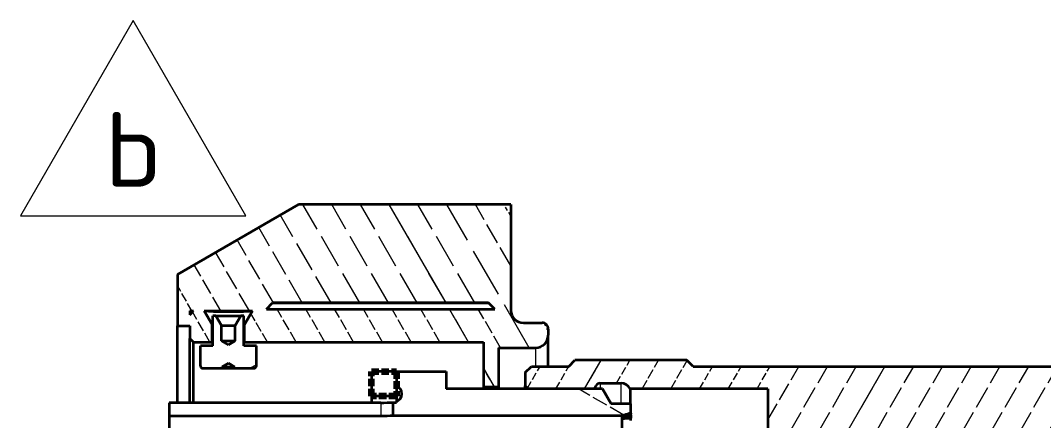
# Model space of a CAD drawing. Extents: x 23 to 417, y 3 to 294.
# Drawn here: x 304.6 to 345.71, y 147.33 to 163.39 of the extents above; entities that cross this region are included whole.
import ezdxf
from ezdxf.enums import TextEntityAlignment as Align

# ---------------------------------------------------------------- set-up
doc = ezdxf.new("R2010")
doc.units = 0
doc.linetypes.add('DASHED', pattern=[15, 12, -3])
doc.layers.get('0').update_dxf_attribs({"lineweight": 13})
doc.styles.get("Standard").update_dxf_attribs({"font": 'isocp.shx'})

# ---------------------------------------------------------------- blocks, each defined once
blk = doc.blocks.new('BLOCK4531')
at = {"color": 1, "lineweight": 13}
blk.add_lwpolyline([(-30.207, 40.091), (-12.089, 40.091), (-21.148, 55.782)], close=True, dxfattribs=at)
blk.add_text('b', height=6, dxfattribs=at).set_placement((-23.479, 42.416), (-18.817, 42.416), align=Align.FIT)
blk = doc.blocks.new('BLOCK4532')
at = {"color": 1, "lineweight": 35, "ltscale": 0.280662}
blk.add_line((-17.6, 35.387), (-7.878, 41), dxfattribs=at)
at = {"color": 7, "lineweight": 35, "ltscale": 0.426939}
blk.add_line((9.2, 41), (-7.878, 41), dxfattribs=at)
at = {"color": 7, "lineweight": 35, "ltscale": 0.2125}
blk.add_line((9.2, 41), (9.2, 32.5), dxfattribs=at)
at = {"color": 1, "lineweight": 35, "ltscale": 0.103419}
blk.add_line((-17.6, 35.387), (-17.6, 31.25), dxfattribs=at)
at = {"color": 7, "lineweight": 35, "ltscale": 0.017446}
for p, q in [((-10.45, 32.6), (-9.957, 33.093)), ((7.9, 32.6), (7.407, 33.093))]:
    blk.add_line(p, q, dxfattribs=at)
at = {"color": 7, "lineweight": 35, "ltscale": 0.017382}
for p, q in [((-10.45, 32.6), (-9.957, 33.09)), ((7.9, 32.6), (7.407, 33.09))]:
    blk.add_line(p, q, dxfattribs=at)
at = {"color": 7, "lineweight": 35, "ltscale": 0.434078}
for p, q in [((-9.957, 33.093), (7.407, 33.093)), ((7.407, 33.09), (-9.957, 33.09))]:
    blk.add_line(p, q, dxfattribs=at)
at = {"color": 7, "lineweight": 35, "ltscale": 9.06259e-05}
for p, q in [((-9.957, 33.093), (-9.957, 33.09)), ((7.407, 33.093), (7.407, 33.09))]:
    blk.add_line(p, q, dxfattribs=at)
at = {"color": 7, "lineweight": 35, "ltscale": 0.010607}
for p, q in [((-16.6, 32.15), (-16.3, 32.45)), ((-16.3, 29.95), (-16.6, 30.25))]:
    blk.add_line(p, q, dxfattribs=at)
at = {"color": 7, "lineweight": 35, "ltscale": 0.0075}
for q in [(-16.3, 32.45), (-16.6, 32.15), (-16.3, 32.45)]:
    blk.add_line((-16.6, 32.45), q, dxfattribs=at)
at = {"color": 7, "lineweight": 35, "ltscale": 0.031756}
blk.add_line((-14.8, 31.35), (-15.435, 32.45), dxfattribs=at)
at = {"color": 7, "lineweight": 35, "ltscale": 0.008269}
blk.add_line((-15.435, 32.45), (-15.105, 32.433), dxfattribs=at)
at = {"color": 7, "lineweight": 35, "ltscale": 0.096757}
blk.add_line((-15.435, 32.45), (-11.565, 32.45), dxfattribs=at)
at = {"color": 7, "lineweight": 35, "ltscale": 0.031754}
blk.add_line((-12.2, 31.35), (-11.565, 32.45), dxfattribs=at)
blk.add_line((-12.2, 31.35), (-11.565, 32.45), dxfattribs=at)
at = {"color": 7, "lineweight": 35, "ltscale": 0.45875}
blk.add_line((-10.45, 32.6), (7.9, 32.6), dxfattribs=at)
at = {"color": 7, "lineweight": 35, "ltscale": 0.000197732}
blk.add_line((9.2, 32.492), (9.2, 32.5), dxfattribs=at)
at = {"color": 7, "lineweight": 35, "ltscale": 0.025}
for p, q in [((-17.6, 31.25), (-16.6, 31.25)), ((-17.6, 31.25), (-16.6, 31.25)), ((-16.6, 31.25), (-16.6, 30.25)), ((-13.5, 32.05), (-12.5, 32.05)), ((-14.75, 29.65), (-15.75, 29.65)), ((-11.25, 29.65), (-12.25, 29.65)), ((18.85, 25), (17.85, 25))]:
    blk.add_line(p, q, dxfattribs=at)
at = {"color": 7, "lineweight": 35, "ltscale": 0.154249}
blk.add_line((-17.6, 25.08), (-17.6, 31.25), dxfattribs=at)
at = {"color": 7, "lineweight": 35, "ltscale": 0.035}
for p, q in [((-14.8, 29.95), (-14.8, 31.35)), ((-12.2, 29.95), (-12.2, 31.35))]:
    blk.add_line(p, q, dxfattribs=at)
at = {"color": 7, "lineweight": 35, "ltscale": 0.001254}
for p, q in [((-14.8, 31.35), (-14.75, 31.35)), ((-12.25, 31.35), (-12.2, 31.35))]:
    blk.add_line(p, q, dxfattribs=at)
at = {"color": 7, "lineweight": 35, "ltscale": 0.06}
for p, q in [((-14.75, 29.65), (-14.75, 32.05)), ((-12.25, 29.65), (-12.25, 32.05))]:
    blk.add_line(p, q, dxfattribs=at)
at = {"color": 7, "lineweight": 35, "ltscale": 0.00625}
for p, q in [((-14.5, 32.05), (-14.75, 32.05)), ((-12.25, 32.05), (-12.5, 32.05))]:
    blk.add_line(p, q, dxfattribs=at)
at = {"color": 7, "lineweight": 35, "ltscale": 0.0225}
for p, q in [((-14.05, 31.271), (-14.5, 32.05)), ((-14.05, 31.271), (-14.5, 32.05)), ((-12.95, 31.271), (-12.5, 32.05))]:
    blk.add_line(p, q, dxfattribs=at)
at = {"color": 7, "lineweight": 35, "ltscale": 0.001898}
blk.add_line((-14.5, 32.05), (-14.424, 32.05), dxfattribs=at)
at = {"color": 7, "lineweight": 35, "ltscale": 0.023102}
blk.add_line((-14.424, 32.05), (-13.5, 32.05), dxfattribs=at)
at = {"color": 7, "lineweight": 35, "ltscale": 0.030514}
for p, q in [((-14.05, 30.05), (-14.05, 31.271)), ((-12.95, 30.05), (-12.95, 31.271))]:
    blk.add_line(p, q, dxfattribs=at)
at = {"color": 7, "lineweight": 35, "ltscale": 0.001044}
for p, q in [((-14.05, 31.271), (-14.008, 31.271)), ((-14.05, 30.05), (-14.008, 30.05))]:
    blk.add_line(p, q, dxfattribs=at)
at = {"color": 7, "lineweight": 35, "ltscale": 0.012706}
for p, q in [((-14.008, 31.271), (-13.5, 31.271)), ((-14.008, 30.05), (-13.5, 30.05))]:
    blk.add_line(p, q, dxfattribs=at)
at = {"color": 7, "lineweight": 35, "ltscale": 0.01375}
for p, q in [((-13.5, 31.271), (-12.95, 31.271)), ((-13.5, 30.05), (-12.95, 30.05))]:
    blk.add_line(p, q, dxfattribs=at)
at = {"color": 7, "lineweight": 35, "ltscale": 0.0375}
for p, q in [((10.2, 31.5), (11.7, 31.5)), ((-16.3, 29.95), (-14.8, 29.95))]:
    blk.add_line(p, q, dxfattribs=at)
at = {"color": 7, "lineweight": 35, "ltscale": 0.0125}
for p, q in [((12.2, 31), (12.2, 30.5)), ((-13.5, 27.95), (-13, 27.95)), ((-13.5, 27.85), (-13, 27.85))]:
    blk.add_line(p, q, dxfattribs=at)
at = {"color": 7, "lineweight": 35, "ltscale": 0.062501}
blk.add_line((12.2, 28), (12.2, 30.5), dxfattribs=at)
at = {"color": 7, "lineweight": 35, "ltscale": 0.129248}
blk.add_line((-16.6, 25.08), (-16.6, 30.25), dxfattribs=at)
at = {"color": 7, "lineweight": 35, "ltscale": 0.121748}
blk.add_line((-16.3, 25.08), (-16.3, 29.95), dxfattribs=at)
at = {"color": 7, "lineweight": 35, "ltscale": 0.04}
for p, q in [((-15.75, 28.05), (-15.75, 29.65)), ((-11.25, 28.05), (-11.25, 29.65))]:
    blk.add_line(p, q, dxfattribs=at)
at = {"color": 7, "lineweight": 35, "ltscale": 0.001255}
blk.add_line((-14.8, 29.95), (-14.75, 29.948), dxfattribs=at)
at = {"color": 7, "lineweight": 35, "ltscale": 0.016041}
for q in [(-14.05, 30.05), (-14.05, 30.05), (-12.95, 30.05), (-12.95, 30.05)]:
    blk.add_line((-13.5, 29.72), q, dxfattribs=at)
at = {"color": 7, "lineweight": 35, "ltscale": 0.000634294}
blk.add_line((-12.251, 29.948), (-12.225, 29.949), dxfattribs=at)
at = {"color": 7, "lineweight": 35, "ltscale": 0.000630114}
blk.add_line((-12.225, 29.949), (-12.2, 29.95), dxfattribs=at)
at = {"color": 7, "lineweight": 35, "ltscale": 0.48}
blk.add_line((-12.2, 29.95), (7, 29.95), dxfattribs=at)
at = {"color": 7, "lineweight": 35, "ltscale": 0.09}
blk.add_line((7, 29.95), (7, 26.35), dxfattribs=at)
at = {"color": 7, "lineweight": 35, "ltscale": 0.07875}
blk.add_line((8.2, 29.5), (8.2, 26.35), dxfattribs=at)
at = {"color": 7, "lineweight": 35, "ltscale": 0.075}
for p, q in [((8.2, 29.5), (11.2, 29.5)), ((10.85, 28), (13.85, 28))]:
    blk.add_line(p, q, dxfattribs=at)
at = {"color": 7, "lineweight": 13, "ltscale": 0.037502}
blk.add_line((11.2, 28), (11.2, 29.5), dxfattribs=at)
at = {"color": 7, "lineweight": 35, "ltscale": 0.014583}
for q in [(-14, 27.95), (-14, 27.95), (-13, 27.95), (-13, 27.95)]:
    blk.add_line((-13.5, 28.25), q, dxfattribs=at)
at = {"color": 7, "lineweight": 35, "ltscale": 0.017678}
for p, q in [((10.35, 27.5), (10.85, 28)), ((13.85, 28), (14.35, 28.5)), ((23.85, 28), (23.35, 28.5))]:
    blk.add_line(p, q, dxfattribs=at)
at = {"color": 7, "lineweight": 35, "ltscale": 0.225}
blk.add_line((23.35, 28.5), (14.35, 28.5), dxfattribs=at)
at = {"color": 7, "lineweight": 35}
blk.add_line((23.85, 28), (64.85, 28), dxfattribs=at)
at = {"color": 7, "lineweight": 35, "ltscale": 0.03875}
for p, q in [((-15.55, 27.85), (-14, 27.85)), ((-13, 27.85), (-11.45, 27.85))]:
    blk.add_line(p, q, dxfattribs=at)
at = {"color": 7, "lineweight": 35, "ltscale": 0.0025}
for p, q in [((-14, 27.85), (-14, 27.95)), ((-13, 27.85), (-13, 27.95)), ((0, 25.2), (0, 25.1))]:
    blk.add_line(p, q, dxfattribs=at)
at = {"color": 7, "lineweight": 35, "ltscale": 0.000949048}
for p, q in [((-14, 27.95), (-13.962, 27.95)), ((-14, 27.85), (-13.962, 27.85))]:
    blk.add_line(p, q, dxfattribs=at)
at = {"color": 7, "lineweight": 35, "ltscale": 0.011551}
for p, q in [((-13.962, 27.95), (-13.5, 27.95)), ((-13.962, 27.85), (-13.5, 27.85))]:
    blk.add_line(p, q, dxfattribs=at)
at = {"color": 7, "lineweight": 35, "ltscale": 0.05}
for p, q in [((0, 27.6), (-2, 27.6)), ((-2, 27.6), (-2, 25.6)), ((0, 27.6), (0, 25.6)), ((0, 25.6), (-2, 25.6))]:
    blk.add_line(p, q, dxfattribs=at)
at = {"color": 7, "lineweight": 35, "ltscale": 0.030102}
blk.add_line((0, 27.6), (0, 26.396), dxfattribs=at)
at = {"color": 7, "lineweight": 35, "ltscale": 0.1}
blk.add_line((0, 27.6), (4, 27.6), dxfattribs=at)
at = {"color": 7, "lineweight": 35, "ltscale": 0.035156}
blk.add_line((4, 27.6), (4, 26.194), dxfattribs=at)
at = {"color": 7, "lineweight": 35, "ltscale": 0.026738}
blk.add_line((10.35, 27.5), (10.35, 26.43), dxfattribs=at)
at = {"color": 7, "lineweight": 35, "ltscale": 0.029882}
blk.add_line((0, 26.396), (0, 25.201), dxfattribs=at)
at = {"color": 7, "lineweight": 35, "ltscale": 0.00391}
for p, q in [((7, 26.35), (7, 26.194)), ((8.2, 26.35), (8.2, 26.194))]:
    blk.add_line(p, q, dxfattribs=at)
at = {"color": 7, "lineweight": 35, "ltscale": 0.03}
blk.add_line((7, 26.35), (8.2, 26.35), dxfattribs=at)
at = {"color": 7, "lineweight": 35, "ltscale": 0.005938}
blk.add_line((10.35, 26.193), (10.35, 26.43), dxfattribs=at)
at = {"color": 7, "lineweight": 35, "ltscale": 0.00837}
blk.add_line((10.587, 26.194), (10.35, 26.43), dxfattribs=at)
at = {"color": 7, "lineweight": 35, "ltscale": 0.007397}
blk.add_line((15.887, 26.194), (16.035, 26.45), dxfattribs=at)
at = {"color": 7, "lineweight": 13, "ltscale": 0.006428}
blk.add_line((16.035, 26.193), (16.035, 26.45), dxfattribs=at)
at = {"color": 7, "lineweight": 13, "ltscale": 0.01141}
blk.add_line((16.381, 26.65), (16.381, 26.194), dxfattribs=at)
at = {"color": 7, "lineweight": 35, "ltscale": 0.041726}
blk.add_line((16.381, 26.65), (18.05, 26.65), dxfattribs=at)
at = {"color": 7, "lineweight": 13, "ltscale": 0.041253}
blk.add_line((18.05, 25), (18.05, 26.65), dxfattribs=at)
at = {"color": 7, "lineweight": 35, "ltscale": 0.012999}
blk.add_line((-2, 25.6), (-2, 25.08), dxfattribs=at)
at = {"color": 7, "lineweight": 35, "ltscale": 0.01}
blk.add_line((0, 25.6), (0, 25.2), dxfattribs=at)
at = {"color": 7, "lineweight": 35, "ltscale": 0.04527}
blk.add_line((5.811, 26.194), (4, 26.194), dxfattribs=at)
at = {"color": 7, "lineweight": 35, "ltscale": 0.11348}
blk.add_line((10.35, 26.194), (5.811, 26.194), dxfattribs=at)
at = {"color": 7, "lineweight": 35, "ltscale": 0.15527}
blk.add_line((16.561, 26.194), (10.35, 26.194), dxfattribs=at)
at = {"color": 7, "lineweight": 35, "ltscale": 0.132496}
blk.add_line((15.887, 26.194), (10.587, 26.194), dxfattribs=at)
at = {"color": 7, "lineweight": 35, "ltscale": 0.034461}
blk.add_line((17.25, 25), (16.561, 26.194), dxfattribs=at)
at = {"color": 7, "lineweight": 35, "ltscale": 0.029845}
blk.add_line((18.772, 26.194), (18.772, 25), dxfattribs=at)
at = {"color": 7, "lineweight": 35, "ltscale": 0.27694}
blk.add_line((29.85, 26.194), (18.772, 26.194), dxfattribs=at)
at = {"color": 7, "lineweight": 35, "ltscale": 0.086094}
blk.add_line((29.85, 26.194), (29.85, 22.75), dxfattribs=at)
at = {"color": 7, "lineweight": 35, "ltscale": 0.425}
for p, q in [((-1.25, 25.08), (-18.25, 25.08)), ((-18.25, 24.029), (-1.25, 24.029))]:
    blk.add_line(p, q, dxfattribs=at)
at = {"color": 7, "lineweight": 35, "ltscale": 0.026272}
blk.add_line((-18.25, 25.08), (-18.25, 24.029), dxfattribs=at)
at = {"color": 7, "lineweight": 13, "ltscale": 0.026272}
blk.add_line((-1.25, 25.08), (-1.25, 24.029), dxfattribs=at)
at = {"color": 7, "lineweight": 35, "ltscale": 0.006251}
blk.add_line((-0.25, 25.1), (0, 25.1), dxfattribs=at)
at = {"color": 7, "lineweight": 35, "ltscale": 0.02625}
blk.add_line((-0.25, 24.05), (-0.25, 25.1), dxfattribs=at)
at = {"color": 7, "lineweight": 35, "ltscale": 0.015}
blk.add_line((17.85, 25), (17.25, 25), dxfattribs=at)
at = {"color": 7, "lineweight": 35, "ltscale": 0.01884}
blk.add_line((18.85, 24.246), (18.85, 25), dxfattribs=at)
at = {"color": 7, "lineweight": 35, "ltscale": 0.035553}
blk.add_line((-18.25, 24.029), (-18.25, 22.607), dxfattribs=at)
at = {"color": 7, "lineweight": 35, "ltscale": 0.459175}
blk.add_line((-0.25, 24.05), (18.117, 24.05), dxfattribs=at)
at = {"color": 7, "lineweight": 35, "ltscale": 0.018972}
blk.add_line((18.117, 24.05), (18.85, 24.246), dxfattribs=at)
at = {"color": 7, "lineweight": 35, "ltscale": 0.051251}
blk.add_line((18.117, 24.05), (18.117, 22), dxfattribs=at)
at = {"color": 7, "lineweight": 13, "ltscale": 0.000393049}
blk.add_line((18.308, 24.078), (18.308, 24.062), dxfattribs=at)
at = {"color": 7, "lineweight": 13, "ltscale": 0.001175}
blk.add_line((18.308, 23.846), (18.308, 23.799), dxfattribs=at)
at = {"color": 7, "lineweight": 35, "ltscale": 9.10936e-05}
blk.add_line((18.85, 24.243), (18.85, 24.246), dxfattribs=at)
at = {"color": 7, "lineweight": 35, "ltscale": 0.002046}
blk.add_line((18.85, 24.243), (18.85, 24.161), dxfattribs=at)
at = {"color": 7, "lineweight": 35, "ltscale": 0.002126}
blk.add_line((18.85, 24.076), (18.85, 24.161), dxfattribs=at)
at = {"color": 7, "lineweight": 35, "ltscale": 0.006118}
blk.add_line((18.85, 24.076), (18.85, 23.831), dxfattribs=at)
at = {"color": 7, "lineweight": 35, "ltscale": 0.000641018}
blk.add_line((18.85, 23.662), (18.827, 23.65), dxfattribs=at)
at = {"color": 7, "lineweight": 35, "ltscale": 0.004231}
blk.add_line((18.85, 23.662), (18.85, 23.831), dxfattribs=at)
at = {"color": 7, "lineweight": 35, "ltscale": 0.000297468}
blk.add_line((18.85, 23.662), (18.85, 23.65), dxfattribs=at)
at = {"color": 7, "lineweight": 35}
for centre, radius, start, end in [((-13.499, 65.983), 33.589, 267.25893, 269.99762), ((-13.502, 66.005), 33.61, 270.00298, 273.30354), ((10.2, 32.5), 1, 179.99999, 270), ((11.7, 31), 0.5, 359.99999, 90), ((11.2, 30.5), 1, 269.99999, 0), ((-15.55, 28.05), 0.2, 180.00038, 269.99959), ((-11.45, 28.05), 0.2, 270.00041, 359.99962), ((-0.18, 25.798), 0.624, 0.00009, 73.26003), ((16.381, 26.25), 0.4, 90.00006, 149.99994), ((18.05, 25.85), 0.8, 25.44777, 89.99997), ((-0.18, 25.798), 0.624, 286.73997, 0.00009), ((-1.251, 50.2), 25.12, 270.00129, 272.28271), ((-1.25, 48.099), 24.07, 270.00111, 272.3822), ((18.339, 23.731), 0.119, 104.85379, 139.10211), ((18.364, 23.839), 0.245, 103.19226, 117.91788), ((18.251, 24.255), 0.2, 269.78059, 286.66251), ((24.162, 5.842), 19.153, 106.10196, 107.79553), ((21.759, 6.701), 17.7, 99.45824, 101.24017), ((27.001, 4.087), 21.587, 112.18473, 113.74578), ((19.586, 6.644), 17.203, 92.45085, 94.2576)]:
    blk.add_arc(centre, radius, start, end, dxfattribs=at)
blk.add_open_spline([(18.308, 23.799), (18.284, 23.798), (18.268, 23.798), (18.257, 23.8), (18.251, 23.803), (18.25, 23.808)], degree=5, dxfattribs=at)
blk = doc.blocks.new('BLOCK4557')
at = {"color": 7, "linetype": 'DASHED', "lineweight": 13, "ltscale": 0.228243}
for p, q in [((-2.941, 33.093), (-7.506, 41)), ((-0.631, 33.093), (-5.196, 41)), ((1.678, 33.093), (-2.887, 41)), ((3.988, 33.093), (-0.577, 41)), ((6.297, 33.093), (1.732, 41))]:
    blk.add_line(p, q, dxfattribs=at)
at = {"color": 7, "lineweight": 13, "ltscale": 0.228243}
blk.add_line((3.988, 33.093), (-0.577, 41), dxfattribs=at)
at = {"color": 7, "linetype": 'DASHED', "lineweight": 13, "ltscale": 0.331976}
blk.add_line((10.681, 29.5), (4.041, 41), dxfattribs=at)
at = {"color": 7, "linetype": 'DASHED', "lineweight": 13, "ltscale": 0.142457}
blk.add_line((9.2, 36.065), (6.351, 41), dxfattribs=at)
at = {"color": 7, "linetype": 'DASHED', "lineweight": 13, "ltscale": 0.026987}
blk.add_line((9.2, 40.065), (8.66, 41), dxfattribs=at)
at = {"color": 7, "linetype": 'DASHED', "lineweight": 13, "ltscale": 0.204025}
blk.add_line((-5.25, 33.093), (-9.331, 40.161), dxfattribs=at)
at = {"color": 7, "linetype": 'DASHED', "lineweight": 13, "ltscale": 0.175158}
blk.add_line((-7.559, 33.093), (-11.063, 39.161), dxfattribs=at)
at = {"color": 7, "linetype": 'DASHED', "lineweight": 13, "ltscale": 0.14629}
blk.add_line((-9.869, 33.093), (-12.795, 38.161), dxfattribs=at)
at = {"color": 7, "linetype": 'DASHED', "lineweight": 13, "ltscale": 0.135997}
blk.add_line((-11.807, 32.45), (-14.527, 37.161), dxfattribs=at)
at = {"color": 7, "linetype": 'DASHED', "lineweight": 13, "ltscale": 0.10713}
blk.add_line((-14.116, 32.45), (-16.259, 36.161), dxfattribs=at)
at = {"color": 7, "linetype": 'DASHED', "lineweight": 13, "ltscale": 0.058719}
blk.add_line((-16.426, 32.45), (-17.6, 34.484), dxfattribs=at)
at = {"color": 7, "linetype": 'DASHED', "lineweight": 13, "ltscale": 0.06987}
blk.add_line((-14.982, 29.95), (-16.38, 32.37), dxfattribs=at)
at = {"color": 7, "linetype": 'DASHED', "lineweight": 13, "ltscale": 0.066121}
blk.add_line((-10.363, 29.95), (-11.686, 32.241), dxfattribs=at)
at = {"color": 7, "linetype": 'DASHED', "lineweight": 13, "ltscale": 0.076499}
for p, q in [((-8.054, 29.95), (-9.584, 32.6)), ((-5.745, 29.95), (-7.275, 32.6)), ((-3.435, 29.95), (-4.965, 32.6)), ((-1.126, 29.95), (-2.656, 32.6)), ((1.184, 29.95), (-0.346, 32.6)), ((3.493, 29.95), (1.963, 32.6)), ((5.802, 29.95), (4.272, 32.6))]:
    blk.add_line(p, q, dxfattribs=at)
at = {"color": 7, "lineweight": 13, "ltscale": 0.076499}
blk.add_line((5.802, 29.95), (4.272, 32.6), dxfattribs=at)
at = {"color": 7, "linetype": 'DASHED', "lineweight": 13, "ltscale": 0.089489}
blk.add_line((8.372, 29.5), (6.582, 32.6), dxfattribs=at)
at = {"color": 7, "linetype": 'DASHED', "lineweight": 13, "ltscale": 0.017559}
blk.add_line((12.2, 30.869), (11.849, 31.477), dxfattribs=at)
at = {"color": 7, "lineweight": 13, "ltscale": 0.044042}
blk.add_line((7.881, 26.35), (7, 27.876), dxfattribs=at)
at = {"color": 7, "linetype": 'DASHED', "lineweight": 13, "ltscale": 0.044042}
blk.add_line((7.881, 26.35), (7, 27.876), dxfattribs=at)
blk = doc.blocks.new('BLOCK4560')
at = {"color": 7, "linetype": 'DASHED', "lineweight": 13, "ltscale": 0.050631}
blk.add_line((10.534, 26.246), (11.547, 28), dxfattribs=at)
at = {"color": 7, "linetype": 'DASHED', "lineweight": 13, "ltscale": 0.05258}
blk.add_line((12.814, 26.194), (13.865, 28.015), dxfattribs=at)
at = {"color": 7, "lineweight": 13, "ltscale": 0.066576}
blk.add_line((15.123, 26.194), (16.454, 28.5), dxfattribs=at)
at = {"color": 7, "linetype": 'DASHED', "lineweight": 13, "ltscale": 0.066576}
for p, q in [((15.123, 26.194), (16.454, 28.5)), ((19.742, 26.194), (21.073, 28.5))]:
    blk.add_line(p, q, dxfattribs=at)
at = {"color": 7, "linetype": 'DASHED', "lineweight": 13, "ltscale": 0.053405}
blk.add_line((17.696, 26.65), (18.764, 28.5), dxfattribs=at)
at = {"color": 7, "linetype": 'DASHED', "lineweight": 13, "ltscale": 0.065978}
blk.add_line((22.051, 26.194), (23.371, 28.479), dxfattribs=at)
at = {"color": 7, "linetype": 'DASHED', "lineweight": 13, "ltscale": 0.052142}
for p, q in [((24.361, 26.194), (25.403, 28)), ((26.67, 26.194), (27.713, 28)), ((28.979, 26.194), (30.022, 28))]:
    blk.add_line(p, q, dxfattribs=at)
at = {"color": 7, "linetype": 'DASHED', "lineweight": 13, "ltscale": 0.124081}
blk.add_line((29.85, 23.702), (32.332, 28), dxfattribs=at)
at = {"color": 7, "linetype": 'DASHED', "lineweight": 13, "ltscale": 0.151554}
for p, q in [((31.61, 22.75), (34.641, 28)), ((33.919, 22.75), (36.95, 28)), ((36.229, 22.75), (39.26, 28)), ((38.538, 22.75), (41.569, 28)), ((40.848, 22.75), (43.879, 28)), ((43.157, 22.75), (46.188, 28)), ((45.466, 22.75), (48.497, 28)), ((47.776, 22.75), (50.807, 28)), ((50.085, 22.75), (53.116, 28)), ((52.395, 22.75), (55.426, 28)), ((54.704, 22.75), (57.735, 28)), ((57.013, 22.75), (60.044, 28)), ((59.323, 22.75), (62.354, 28)), ((61.632, 22.75), (64.663, 28))]:
    blk.add_line(p, q, dxfattribs=at)
at = {"color": 7, "lineweight": 13, "ltscale": 0.151554}
for p, q in [((36.229, 22.75), (39.26, 28)), ((59.323, 22.75), (62.354, 28))]:
    blk.add_line(p, q, dxfattribs=at)
at = {"color": 7, "linetype": 'DASHED', "lineweight": 13, "ltscale": 0.070423}
blk.add_line((63.942, 22.75), (65.35, 25.19), dxfattribs=at)
blk = doc.blocks.new('BLOCK4561')
at = {"color": 7, "linetype": 'DASHED', "lineweight": 13, "ltscale": 0.105109}
blk.add_line((18.272, 24.092), (14.631, 26.194), dxfattribs=at)
blk = doc.blocks.new('BLOCK4569')
at = {"color": 7, "linetype": 'DASHED', "lineweight": 140, "ltscale": 0.05}
for p, q in [((-2, 25.6), (-2, 27.6)), ((-2, 27.6), (0, 27.6)), ((0, 27.6), (0, 25.6)), ((0, 25.6), (-2, 25.6))]:
    blk.add_line(p, q, dxfattribs=at)
blk = doc.blocks.new('BLOCK4577')
at = {"color": 7, "lineweight": 13, "ltscale": 0.014791}
blk.add_line((-11.762, 27.85), (-11.25, 28.146), dxfattribs=at)
at = {"color": 7, "linetype": 'DASHED', "lineweight": 13, "ltscale": 0.014791}
blk.add_line((-11.762, 27.85), (-11.25, 28.146), dxfattribs=at)

msp = doc.modelspace()

# ---------------------------------------------------------------- block references
at = {"lineweight": 0, "xscale": 0.5, "yscale": 0.5, "zscale": 0.5}
for name in ['BLOCK4531', 'BLOCK4532', 'BLOCK4557', 'BLOCK4560', 'BLOCK4577', 'BLOCK4569', 'BLOCK4561']:
    msp.add_blockref(name, (319.7082, 135.5006), dxfattribs=at)

doc.saveas('drawing.dxf')
